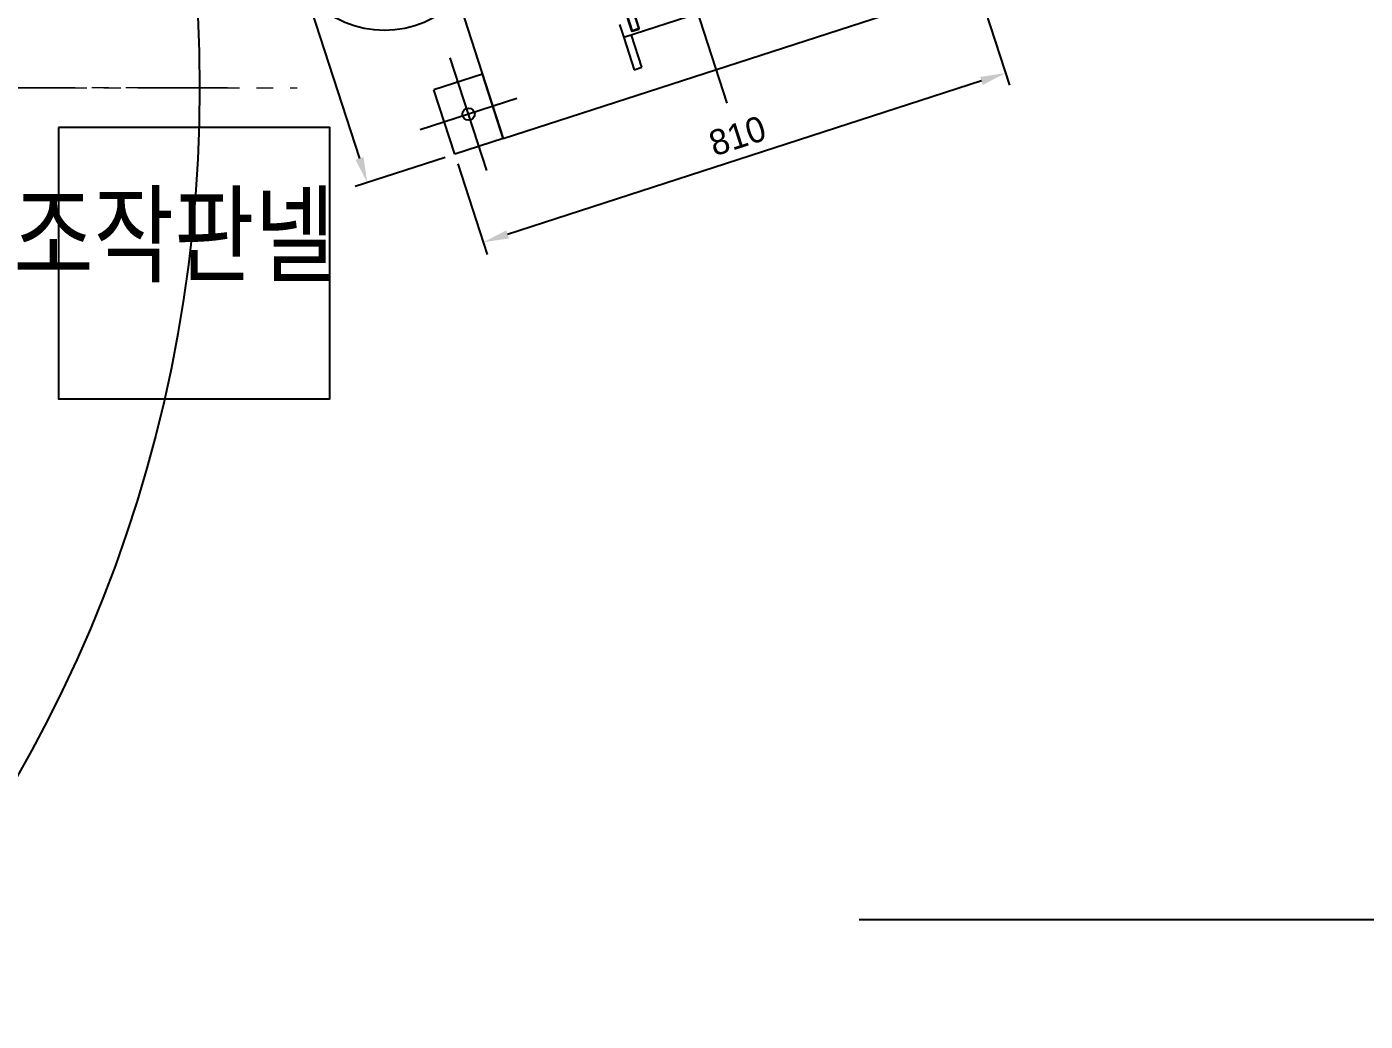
# Model space of a CAD drawing. Header units: millimetres. Extents: x 10462777 to 22643323, y 453826 to 1389191.
# Drawn here: x 11310903 to 11312878, y 582898 to 584365 of the extents above; entities that cross this region are included whole.
import ezdxf

# ---------------------------------------------------------------- set-up
doc = ezdxf.new("R2010")
doc.units = ezdxf.units.MM
doc.header["$LTSCALE"] = 200
doc.header["$MEASUREMENT"] = 0
doc.header["$PDMODE"] = 35
doc.header["$PDSIZE"] = -5
doc.linetypes.add('CENTER2', pattern=[1.125, 0.75, -0.125, 0.125, -0.125])
doc.linetypes.add('HIDDEN', pattern=[3.75, 2.5, -1.25])
doc.layers.get('0').update_dxf_attribs({"linetype": 'CONTINUOUS'})
doc.layers.get('DEFPOINTS').update_dxf_attribs({"linetype": 'CONTINUOUS'})
for name, color, linetype in [('7', 7, 'CONTINUOUS'), ('CEN', 1, 'CONTINUOUS'), ('CENTER', 1, 'CONTINUOUS'), ('DV1_DEFAULT', 7, 'CONTINUOUS'), ('HIDDEN', 7, 'HIDDEN'), ('TEXT', 7, 'CONTINUOUS'), ('THIN', 3, 'CONTINUOUS')]:
    doc.layers.add(name, color=color, linetype=linetype)
doc.layers.add('LAYOUT', color=8, linetype='CONTINUOUS', lineweight=25)
doc.styles.add('ABB', font='txt.shx ', dxfattribs={"width": 0.8, "bigfont": ' whgtxt.shx'})
doc.styles.get("Standard").update_dxf_attribs({"font": 'SYMBOL'})
doc.dimstyles.new('ROMANS', dxfattribs={"dimtxt": 2.5, "dimasz": 2.5, "dimexe": 1.25, "dimexo": 0.625, "dimtad": 1, "dimdec": 4, "dimdsep": 46, "dimlunit": 6, "dimtxsty": 'Standard', "dimcen": 2.5, "dimadec": 0, "dimazin": 0, "dimtfac": 1, "dimtdec": 4, "dimtmove": 0, "dimatfit": 3, "dimfxl": 1, "dimtolj": 1, "dimtzin": 0, "dimarcsym": 0})

# ---------------------------------------------------------------- blocks, each defined once
blk = doc.blocks.new('r710ic')
at = {"layer": 'DV1_DEFAULT', "color": 1, "linetype": 'CENTER2', "lineweight": 0}
for p, q in [((272041.4, 102141.4), (272041.4, 106426.5)), ((272041.4, 106323.8), (272041.4, 102038.8))]:
    blk.add_line(p, q, dxfattribs=at)
at = {"layer": 'LAYOUT', "color": 3}
blk.add_circle((272041.4, 104232.6), 2050.1, dxfattribs=at)
blk = doc.blocks.new('A$C73BD5FA6')
at = {"layer": '7', "color": 1}
for p, q in [((0, 2.7), (0, 19.2)), ((0.8, 16.5), (8, 16.5)), ((0.8, 5.5), (8, 5.5)), ((8, 13.3), (11, 10.3)), ((8, 11.6), (11, 8.6)), ((47.1, 5), (47.1, 17))]:
    blk.add_line(p, q, dxfattribs=at)
blk.add_lwpolyline([(8, 0), (0.8, 0, -0.309401), (0.8, 5.5, -0.154701), (0.8, 16.5, -0.309401), (0.8, 21.9), (8, 21.9), (8, 0)], format="xyb", dxfattribs=at)
for points in [[(8, 0.7), (11, 0.7), (11, 21.3), (8, 21.3), (8, 0.7)], [(11, 5), (47.1, 5), (48, 5.9), (48, 16), (47.1, 17), (11, 17)]]:
    blk.add_lwpolyline(points, dxfattribs=at)
at = {"layer": 'HIDDEN', "color": 1}
for p, q in [((8, 17.1), (11, 17.1)), ((8, 4.9), (11, 4.9))]:
    blk.add_line(p, q, dxfattribs=at)
at = {"layer": 'THIN', "color": 1}
for points in [[(11, 16), (48, 16)], [(11, 5.9), (48, 5.9)]]:
    blk.add_lwpolyline(points, dxfattribs=at)
blk = doc.blocks.new('*D435')
at = {"layer": '7', "color": 1, "lineweight": -2, "transparency": 16777216}
for p, q in [((11311304.5, 584838.4), (11311171.8, 584795.4)), ((11311201.2, 584765.5), (11311393.8, 584170.9)), ((11311520.2, 584172.4), (11311387.5, 584129.4))]:
    blk.add_line(p, q, dxfattribs=at)
at = {"layer": '7', "color": 1, "transparency": 16777216}
for points in [[(11311207.1, 584767.4), (11311195.2, 584763.5), (11311189.6, 584801.1)], [(11311399.7, 584172.8), (11311387.8, 584169), (11311405.3, 584135.2)]]:
    blk.add_solid(points, dxfattribs=at)
at = {"layer": 'DEFPOINTS', "color": 0, "transparency": 16777216}
for p in [(11311318.8, 584843), (11311534.5, 584177.1), (11311405.3, 584135.2)]:
    blk.add_point(p, dxfattribs=at)
at = {"layer": '7', "color": 4, "transparency": 16777216, "insert": (11311329.6, 584478.6), "char_height": 37.5, "attachment_point": 5, "rotation": 287.9473}
blk.add_mtext('\\A1;700', dxfattribs=at)
blk = doc.blocks.new('*D437')
at = {"layer": '7', "color": 1, "lineweight": -2, "transparency": 16777216}
for p, q in [((11312309.7, 584412.4), (11312353, 584278.9)), ((11312311.5, 584285.2), (11311612.3, 584058.7)), ((11311539.1, 584162.8), (11311582.4, 584029.3))]:
    blk.add_line(p, q, dxfattribs=at)
at = {"layer": '7', "color": 1, "transparency": 16777216}
for points in [[(11312309.6, 584291.1), (11312313.4, 584279.3), (11312347.2, 584296.8)], [(11311610.3, 584064.7), (11311614.2, 584052.8), (11311576.6, 584047.2)]]:
    blk.add_solid(points, dxfattribs=at)
at = {"layer": 'DEFPOINTS', "color": 0, "transparency": 16777216}
for p in [(11312305.1, 584426.7), (11311534.5, 584177.1), (11311576.6, 584047.2)]:
    blk.add_point(p, dxfattribs=at)
at = {"layer": '7', "color": 4, "transparency": 16777216, "insert": (11311951.5, 584204.1), "char_height": 37.5, "attachment_point": 5, "rotation": 17.9473}
blk.add_mtext('\\A1;810', dxfattribs=at)

msp = doc.modelspace()

# ---------------------------------------------------------------- linework, layer by layer
at = {"ltscale": 10, "elevation": 0}
msp.add_lwpolyline([(11310949.84121, 584216.26229), (11310949.84121, 583816.26229), (11311349.84121, 583816.26229), (11311349.84121, 584216.26229)], close=True, dxfattribs=at)
at = {"ltscale": 10}
msp.add_circle((11311430.70898, 584509.53488, 0), 150, dxfattribs=at)
at = {"layer": '7', "color": 4}
for p, q in [((11311390.16807, 584866.10493, 0), (11311605.86703, 584200.16653, 0)), ((11312002.40529, 584420.05607, 0), (11311783.59696, 584349.18356, 0)), ((11311605.86703, 584200.16653, 0), (11312233.75181, 584403.53984, 0)), ((11311777.43413, 584368.21037, 0), (11311783.59696, 584349.18356, 0))]:
    msp.add_line(p, q, dxfattribs=at)
at = {"layer": '7', "color": 2}
for p, q in [((11311783.59696, 584349.18356, 0), (11311799.00402, 584301.61653, 0)), ((11311810.42011, 584305.31422, 0), (11311795.01304, 584352.88125, 0)), ((11311575.05289, 584295.30059, 0), (11311503.70235, 584272.18998, 0)), ((11311605.86703, 584200.16653, 0), (11311575.05289, 584295.30059, 0)), ((11311799.00402, 584301.61653, 0), (11311810.42011, 584305.31422, 0)), ((11311534.51649, 584177.05593, 0), (11311503.70235, 584272.18998, 0)), ((11311605.86703, 584200.16653, 0), (11311534.51649, 584177.05593, 0))]:
    msp.add_line(p, q, dxfattribs=at)
msp.add_circle((11311554.78469, 584236.17826, 0), 9, dxfattribs=at)
at = {"layer": 'CEN'}
msp.add_line((11312131.32522, 583048.38492), (11338462.29784, 583048.38492), dxfattribs=at)
at = {"layer": 'CENTER'}
for p, q in [((11310765.04962, 587867.002, 0), (11311935.84707, 584252.33932, 0)), ((11311581.74706, 584152.93596, 0), (11311527.82232, 584319.42056, 0)), ((11311626.13523, 584259.28886, 0), (11311483.43415, 584213.06765, 0))]:
    msp.add_line(p, q, dxfattribs=at)

# ---------------------------------------------------------------- block references
at = {"layer": '7', "rotation": 287.9472566882953}
msp.add_blockref('A$C73BD5FA6', (11311775.85638, 584402.38723, 0), dxfattribs=at)
at = {"layer": 'LAYOUT', "color": 2, "rotation": 270}
msp.add_blockref('r710ic', (11204875.24796, 856316.46559, 0), dxfattribs=at)

# ---------------------------------------------------------------- texts
at = {"layer": 'TEXT', "lineweight": -3, "style": 'ABB', "width": 0.85}
msp.add_text('조작판넬', height=132, dxfattribs=at).set_placement((11310882.79001, 583987.88221))

# ---------------------------------------------------------------- dimensions: what is measured, and where the dimension line sits
at = {"layer": '7'}
for base, p1, angle, picture, middle in [((11311405.32197, 584135.20953, 0), (11311318.81753, 584842.99433, 0), 287.94725665, '*D435', (11311329.58024, 584478.5785, 0)), ((11311576.59033, 584047.15922, 0), (11312305.10236, 584426.65044, 0), 17.94725671, '*D437', (11311951.48349, 584204.06422, 0))]:
    dim = msp.add_linear_dim(base=base, p1=p1, p2=(11311534.51649, 584177.05593, 0), angle=angle, dimstyle='ROMANS', override={"dimscale": 15, "dimexo": 1, "dimgap": 1, "dimclrd": 1, "dimclre": 1, "dimclrt": 4, "dimadec": 4, "dimazin": 2}, dxfattribs=at)
    dim.commit()
    dim.dimension.update_dxf_attribs({"geometry": picture, "text_midpoint": middle})

doc.saveas('drawing.dxf')
